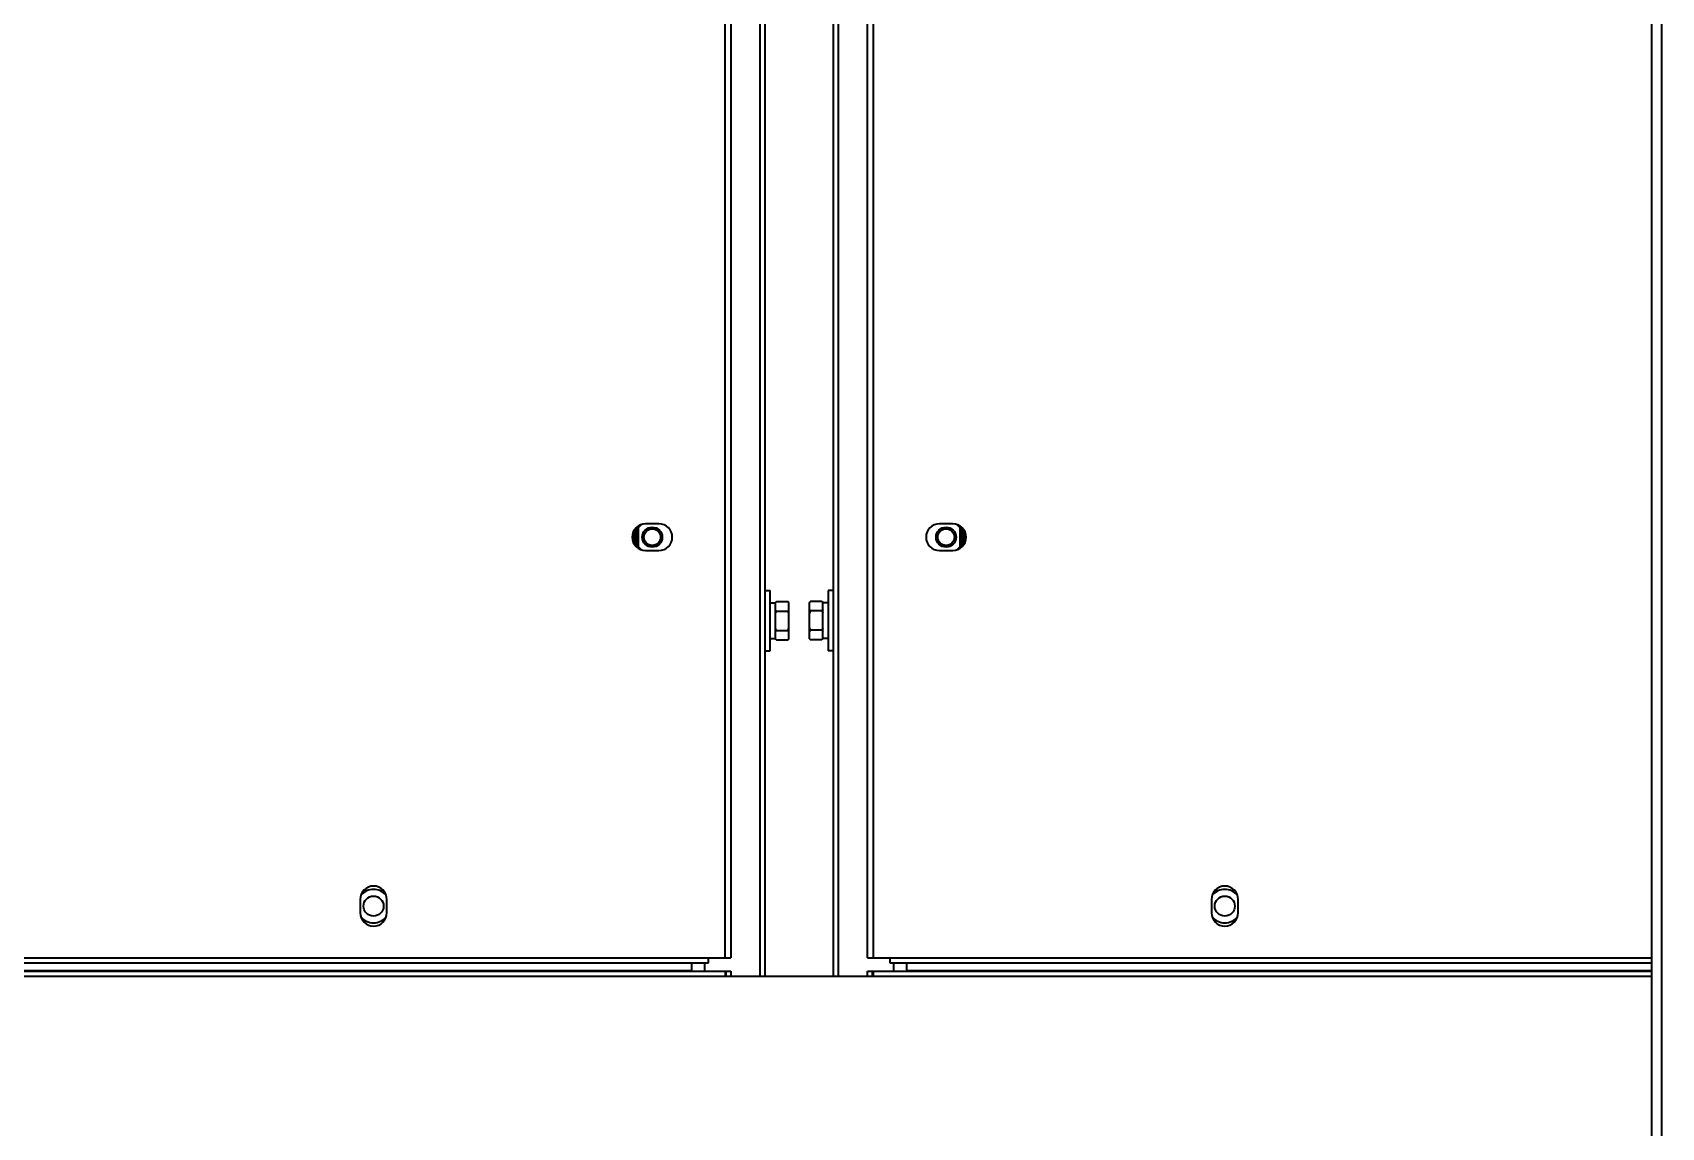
# Model space of a CAD drawing. Header units: millimetres. Extents: x 32496 to 166256, y 3504 to 23939.
# Drawn here: x 49594.7 to 50082.6, y 11218.8 to 11546.7 of the extents above; entities that cross this region are included whole.
import ezdxf

# ---------------------------------------------------------------- set-up
doc = ezdxf.new("R2010")
doc.units = ezdxf.units.MM
doc.layers.get('0').update_dxf_attribs({"lineweight": 35})

msp = doc.modelspace()

# ---------------------------------------------------------------- linework, layer by layer
at = {"linetype": 'Continuous'}
for p, q in [((50079.64, 13391.575), (50079.64, 10882.575)), ((50082.64, 13391.575), (50082.64, 10882.575)), ((49802.14, 11269.575), (49802.14, 12052.575)), ((49803.84, 12052.575), (49803.84, 11269.575)), ((49844.84, 11269.575), (49844.84, 12052.575)), ((49846.54, 12052.575), (49846.54, 11269.575)), ((49812.64, 11264.075), (49812.64, 11978.075)), ((49836.04, 11978.075), (49836.04, 11264.075)), ((49814.04, 11617.93), (49814.04, 11373.194)), ((49834.64, 11373.206), (49834.64, 11617.944)), ((49775.56, 11398.312), (49775.641, 11398.288)), ((49776.141, 11398.288), (49775.641, 11398.288)), ((49775.641, 11392.863), (49775.641, 11398.288)), ((49775.721, 11398.559), (49775.69, 11398.568)), ((49775.721, 11398.559), (49776.141, 11398.288)), ((49776.141, 11398.288), (49776.141, 11392.863)), ((49782.34, 11399.575), (49778.34, 11399.575)), ((49870.34, 11399.575), (49866.34, 11399.575)), ((49872.538, 11398.288), (49872.958, 11398.559)), ((49873.038, 11398.288), (49872.538, 11398.288)), ((49872.538, 11392.863), (49872.538, 11398.288)), ((49872.99, 11398.568), (49872.958, 11398.559)), ((49873.038, 11398.288), (49873.12, 11398.312)), ((49873.038, 11398.288), (49873.038, 11392.863)), ((49774.59, 11396.938), (49774.59, 11394.213)), ((49774.717, 11396.356), (49774.616, 11396.467)), ((49774.616, 11394.684), (49774.717, 11394.795)), ((49774.755, 11395.575), (49774.755, 11395.582)), ((49775.562, 11397.836), (49775.562, 11393.315)), ((49873.117, 11393.315), (49873.117, 11397.836)), ((49873.925, 11395.575), (49873.925, 11395.569)), ((49874.063, 11396.467), (49873.963, 11396.356)), ((49873.963, 11394.795), (49874.063, 11394.684)), ((49874.09, 11394.213), (49874.09, 11396.938)), ((49775.641, 11392.863), (49775.56, 11392.839)), ((49775.641, 11392.863), (49776.141, 11392.863)), ((49775.689, 11392.583), (49775.721, 11392.592)), ((49776.141, 11392.863), (49775.721, 11392.592)), ((49778.34, 11391.575), (49782.34, 11391.575)), ((49866.34, 11391.575), (49870.34, 11391.575)), ((49872.538, 11392.863), (49873.038, 11392.863)), ((49872.958, 11392.592), (49872.538, 11392.863)), ((49872.958, 11392.592), (49872.99, 11392.583)), ((49873.12, 11392.839), (49873.038, 11392.863)), ((49814.04, 11379.575), (49815.64, 11379.575)), ((49815.64, 11361.575), (49815.64, 11379.575)), ((49834.64, 11379.575), (49833.04, 11379.575)), ((49833.04, 11379.575), (49833.04, 11361.575)), ((49815.64, 11375.925), (49817.24, 11375.925)), ((49817.24, 11376.049), (49817.511, 11376.32)), ((49817.24, 11365.102), (49817.24, 11376.049)), ((49817.54, 11376.349), (49820.94, 11376.349)), ((49821.24, 11376.049), (49820.969, 11376.32)), ((49821.24, 11365.102), (49821.24, 11376.049)), ((49827.44, 11376.049), (49827.74, 11376.349)), ((49827.44, 11365.102), (49827.44, 11376.049)), ((49831.14, 11376.349), (49827.74, 11376.349)), ((49831.44, 11376.049), (49831.14, 11376.349)), ((49831.44, 11365.102), (49831.44, 11376.049)), ((49833.04, 11375.925), (49831.44, 11375.925)), ((49814.04, 11373.194), (49814.04, 11367.93)), ((49817.54, 11373.418), (49820.94, 11373.418)), ((49831.14, 11373.462), (49827.74, 11373.462)), ((49834.64, 11367.944), (49834.64, 11373.206)), ((49814.04, 11367.93), (49814.04, 11264.075)), ((49815.64, 11365.225), (49817.24, 11365.225)), ((49817.24, 11365.102), (49817.511, 11364.831)), ((49817.54, 11364.802), (49817.511, 11364.831)), ((49817.54, 11367.644), (49820.94, 11367.644)), ((49817.54, 11364.802), (49820.94, 11364.802)), ((49820.94, 11364.802), (49820.969, 11364.831)), ((49821.24, 11365.102), (49820.969, 11364.831)), ((49827.44, 11365.102), (49827.74, 11364.802)), ((49831.14, 11367.689), (49827.74, 11367.689)), ((49831.14, 11364.802), (49827.74, 11364.802)), ((49831.44, 11365.102), (49831.14, 11364.802)), ((49833.04, 11365.225), (49831.44, 11365.225)), ((49834.64, 11264.075), (49834.64, 11367.944)), ((49814.04, 11361.575), (49815.64, 11361.575)), ((49834.64, 11361.575), (49833.04, 11361.575)), ((49692.84, 11287.075), (49692.84, 11283.075)), ((49700.84, 11283.075), (49700.84, 11287.075)), ((49947.84, 11287.075), (49947.84, 11283.075)), ((49955.84, 11283.075), (49955.84, 11287.075)), ((49361.205, 11269.575), (49797.14, 11269.575)), ((49362.071, 11268.075), (49797.14, 11268.075)), ((49792.14, 11265.575), (49792.14, 11268.075)), ((49796.04, 11265.575), (49796.04, 11268.075)), ((49797.14, 11269.575), (49803.84, 11269.575)), ((49797.14, 11268.075), (49797.14, 11269.575)), ((49844.84, 11269.575), (49851.54, 11269.575)), ((49851.54, 11269.575), (50079.64, 11269.575)), ((49851.54, 11269.575), (49851.54, 11268.075)), ((49851.54, 11268.075), (50079.64, 11268.075)), ((49852.64, 11268.075), (49852.64, 11265.575)), ((49856.54, 11268.075), (49856.54, 11265.575)), ((49363.399, 11265.775), (49792.14, 11265.775)), ((49363.515, 11265.575), (49803.84, 11265.575)), ((49364.381, 11264.075), (50079.64, 11264.075)), ((49802.14, 11265.575), (49802.14, 11264.175)), ((49802.44, 11264.075), (49802.44, 11265.575)), ((49803.84, 11265.575), (49803.84, 11264.075)), ((49844.84, 11265.575), (50079.64, 11265.575)), ((49844.84, 11264.075), (49844.84, 11265.575)), ((49846.24, 11265.575), (49846.24, 11264.075)), ((49846.54, 11265.575), (49846.54, 11264.175)), ((49856.54, 11265.775), (50079.64, 11265.775))]:
    msp.add_line(p, q, dxfattribs=at)
for points in [[(49774.717, 11396.356), (49774.683, 11396.393), (49774.65, 11396.43), (49774.616, 11396.467)], [(49774.616, 11394.684), (49774.65, 11394.721), (49774.683, 11394.758), (49774.717, 11394.795)], [(49874.063, 11396.467), (49874.03, 11396.43), (49873.996, 11396.393), (49873.963, 11396.356)], [(49873.963, 11394.795), (49873.996, 11394.758), (49874.03, 11394.721), (49874.063, 11394.684)]]:
    msp.add_lwpolyline(points, dxfattribs=at)
for centre, radius in [((49780.34, 11395.575), 3), ((49868.34, 11395.575), 3), ((49780.34, 11395.575), 2.5), ((49868.34, 11395.575), 2.5), ((49696.84, 11285.075), 3), ((49951.84, 11285.075), 3)]:
    msp.add_circle(centre, radius, dxfattribs=at)
for centre, radius, start, end in [((49778.34, 11395.575), 4, 90, 270), ((49780.34, 11395.575), 5.585, 149.24232, 179.93768), ((49776.069, 11398.32), 0.509, 163.91946, 180.8578), ((49780.34, 11395.575), 5.499, 145.89281, 147.13569), ((49780.34, 11395.575), 4.999, 130.34481, 147.13569), ((49782.34, 11395.575), 4, 270, 90), ((49866.34, 11395.575), 4, 90, 270), ((49870.34, 11395.575), 4, 270, 90), ((49868.34, 11395.575), 4.999, 32.86431, 49.65844), ((49868.34, 11395.575), 5.499, 32.86431, 34.09945), ((49868.34, 11395.575), 5.585, 0, 30.76123), ((49780.34, 11395.575), 5.661, 177.86504, 182.13496), ((49780.34, 11395.575), 5.585, 180, 210.76123), ((49780.34, 11395.575), 5.285, 154.67939, 205.32061), ((49868.34, 11395.575), 5.285, 334.67939, 25.32061), ((49868.34, 11395.575), 5.585, 329.24232, 359.93768), ((49868.34, 11395.575), 5.661, 357.86504, 2.13496), ((49780.34, 11395.575), 5.499, 212.86431, 214.09945), ((49780.34, 11395.575), 4.999, 212.86431, 229.65844), ((49868.34, 11395.575), 4.999, 310.34481, 327.13569), ((49868.34, 11395.575), 5.499, 325.89281, 327.13569), ((49872.611, 11392.831), 0.509, 343.91946, 0.8578), ((49820.055, 11373.758), 3.607, 140.8641, 141.28972), ((49821.376, 11372.57), 5.384, 135.43477, 135.87545), ((49817.102, 11372.569), 5.386, 44.12457, 44.56524), ((49818.426, 11373.759), 3.606, 38.71028, 39.13391), ((49828.681, 11373.774), 3.556, 39.13644, 39.50078), ((49830.197, 11367.376), 3.555, 219.13645, 219.50132), ((49696.84, 11287.075), 4, 0, 180), ((49951.84, 11287.075), 4, 0, 180), ((49696.84, 11285.075), 5, 40.41921, 139.58924), ((49951.84, 11285.075), 5, 40.41921, 139.58924), ((49696.84, 11283.075), 4, 180, 0), ((49696.84, 11285.075), 5, 220.41921, 319.58924), ((49951.84, 11283.075), 4, 180, 0), ((49951.84, 11285.075), 5, 220.41921, 319.58924)]:
    msp.add_arc(centre, radius, start, end, dxfattribs=at)
for points, knots in [([(49775.562, 11397.836), (49775.562, 11397.877), (49775.562, 11398.035), (49775.561, 11398.194), (49775.56, 11398.312)], [0, 0, 0, 0, 0.2575485, 1, 1, 1, 1]), ([(49775.641, 11398.288), (49775.641, 11398.336), (49775.655, 11398.431), (49775.695, 11398.519), (49775.721, 11398.559)], [0, 0, 0, 0, 0.5, 1, 1, 1, 1]), ([(49873.038, 11398.288), (49873.038, 11398.336), (49873.025, 11398.431), (49872.984, 11398.519), (49872.958, 11398.559)], [0, 0, 0, 0, 0.5, 1, 1, 1, 1]), ([(49873.1, 11398.461), (49873.103, 11398.449), (49873.115, 11398.4), (49873.12, 11398.35), (49873.12, 11398.312)], [0, 0, 0, 0, 0.2449643, 1, 1, 1, 1]), ([(49873.12, 11398.312), (49873.119, 11398.274), (49873.118, 11398.116), (49873.117, 11397.957), (49873.117, 11397.836)], [0, 0, 0, 0, 0.2366786, 1, 1, 1, 1]), ([(49774.717, 11396.356), (49774.711, 11396.317), (49774.683, 11396.237), (49774.625, 11396.175), (49774.59, 11396.151)], [0, 0, 0, 0, 0.4840345, 1, 1, 1, 1]), ([(49774.717, 11394.795), (49774.711, 11394.835), (49774.683, 11394.914), (49774.625, 11394.976), (49774.59, 11395)], [0, 0, 0, 0, 0.4870421, 1, 1, 1, 1]), ([(49774.682, 11395.786), (49774.684, 11395.824), (49774.687, 11395.897), (49774.693, 11396.003), (49774.7, 11396.1), (49774.707, 11396.184), (49774.712, 11396.245), (49774.715, 11396.285), (49774.717, 11396.309), (49774.718, 11396.328), (49774.718, 11396.342), (49774.718, 11396.35), (49774.718, 11396.355), (49774.717, 11396.356)], [0, 0, 0, 0, 0.1964865, 0.3846809, 0.5567494, 0.706456, 0.8286292, 0.8782322, 0.9196984, 0.9527628, 0.9771907, 0.9928965, 1, 1, 1, 1]), ([(49774.717, 11394.795), (49774.718, 11394.796), (49774.718, 11394.801), (49774.718, 11394.809), (49774.718, 11394.823), (49774.717, 11394.842), (49774.715, 11394.866), (49774.712, 11394.906), (49774.707, 11394.967), (49774.7, 11395.051), (49774.693, 11395.148), (49774.687, 11395.254), (49774.684, 11395.327), (49774.682, 11395.365)], [0, 0, 0, 0, 0.0070922, 0.0227762, 0.0472013, 0.0802905, 0.1217895, 0.1714132, 0.2935698, 0.4432488, 0.6153365, 0.8035356, 1, 1, 1, 1]), ([(49873.963, 11396.356), (49873.962, 11396.355), (49873.962, 11396.35), (49873.961, 11396.342), (49873.962, 11396.328), (49873.963, 11396.309), (49873.965, 11396.285), (49873.968, 11396.245), (49873.973, 11396.184), (49873.98, 11396.1), (49873.986, 11396.003), (49873.993, 11395.897), (49873.996, 11395.824), (49873.997, 11395.786)], [0, 0, 0, 0, 0.0070922, 0.0227762, 0.0472013, 0.0802905, 0.1217895, 0.1714132, 0.2935698, 0.4432488, 0.6153365, 0.8035356, 1, 1, 1, 1]), ([(49873.997, 11395.365), (49873.996, 11395.327), (49873.993, 11395.254), (49873.986, 11395.148), (49873.98, 11395.051), (49873.973, 11394.967), (49873.968, 11394.906), (49873.965, 11394.866), (49873.963, 11394.842), (49873.962, 11394.823), (49873.961, 11394.809), (49873.962, 11394.801), (49873.962, 11394.796), (49873.963, 11394.795)], [0, 0, 0, 0, 0.1964865, 0.3846809, 0.5567494, 0.706456, 0.8286292, 0.8782322, 0.9196984, 0.9527628, 0.9771907, 0.9928965, 1, 1, 1, 1]), ([(49873.963, 11396.356), (49873.968, 11396.316), (49873.996, 11396.237), (49874.055, 11396.175), (49874.089, 11396.151)], [0, 0, 0, 0, 0.4870421, 1, 1, 1, 1]), ([(49873.963, 11394.795), (49873.968, 11394.834), (49873.996, 11394.914), (49874.054, 11394.976), (49874.089, 11395)], [0, 0, 0, 0, 0.4840345, 1, 1, 1, 1]), ([(49775.58, 11392.69), (49775.576, 11392.702), (49775.564, 11392.751), (49775.559, 11392.801), (49775.56, 11392.839)], [0, 0, 0, 0, 0.2449643, 1, 1, 1, 1]), ([(49775.56, 11392.839), (49775.56, 11392.877), (49775.562, 11393.035), (49775.562, 11393.194), (49775.562, 11393.315)], [0, 0, 0, 0, 0.2366786, 1, 1, 1, 1]), ([(49775.641, 11392.863), (49775.641, 11392.815), (49775.655, 11392.72), (49775.695, 11392.632), (49775.721, 11392.592)], [0, 0, 0, 0, 0.5, 1, 1, 1, 1]), ([(49873.038, 11392.863), (49873.038, 11392.815), (49873.025, 11392.72), (49872.984, 11392.632), (49872.958, 11392.592)], [0, 0, 0, 0, 0.5, 1, 1, 1, 1]), ([(49873.117, 11393.315), (49873.117, 11393.274), (49873.117, 11393.116), (49873.118, 11392.957), (49873.12, 11392.839)], [0, 0, 0, 0, 0.2575485, 1, 1, 1, 1]), ([(49817.257, 11376.035), (49817.276, 11376.059), (49817.358, 11376.156), (49817.444, 11376.25), (49817.511, 11376.319)], [0, 0, 0, 0, 0.2454974, 1, 1, 1, 1]), ([(49821.223, 11376.035), (49821.203, 11376.059), (49821.122, 11376.156), (49821.036, 11376.25), (49820.969, 11376.319)], [0, 0, 0, 0, 0.2454956, 1, 1, 1, 1]), ([(49827.74, 11376.349), (49827.713, 11376.322), (49827.609, 11376.216), (49827.51, 11376.105), (49827.44, 11376.019)], [0, 0, 0, 0, 0.2553532, 1, 1, 1, 1]), ([(49831.14, 11376.349), (49831.165, 11376.324), (49831.264, 11376.223), (49831.359, 11376.118), (49831.425, 11376.037)], [0, 0, 0, 0, 0.2550408, 1, 1, 1, 1]), ([(49817.54, 11373.418), (49817.513, 11373.445), (49817.409, 11373.553), (49817.31, 11373.666), (49817.24, 11373.753)], [0, 0, 0, 0, 0.2552107, 1, 1, 1, 1]), ([(49820.94, 11373.418), (49820.967, 11373.445), (49821.071, 11373.553), (49821.17, 11373.666), (49821.24, 11373.753)], [0, 0, 0, 0, 0.2552115, 1, 1, 1, 1]), ([(49827.44, 11373.792), (49827.463, 11373.764), (49827.558, 11373.65), (49827.66, 11373.542), (49827.74, 11373.462)], [0, 0, 0, 0, 0.2445585, 1, 1, 1, 1]), ([(49831.44, 11373.792), (49831.417, 11373.764), (49831.321, 11373.65), (49831.219, 11373.542), (49831.14, 11373.462)], [0, 0, 0, 0, 0.2445585, 1, 1, 1, 1]), ([(49817.24, 11367.32), (49817.263, 11367.347), (49817.358, 11367.46), (49817.46, 11367.566), (49817.54, 11367.644)], [0, 0, 0, 0, 0.2444076, 1, 1, 1, 1]), ([(49817.511, 11364.831), (49817.486, 11364.855), (49817.393, 11364.951), (49817.303, 11365.05), (49817.24, 11365.127)], [0, 0, 0, 0, 0.2550615, 1, 1, 1, 1]), ([(49821.24, 11367.32), (49821.217, 11367.347), (49821.121, 11367.46), (49821.019, 11367.566), (49820.94, 11367.644)], [0, 0, 0, 0, 0.2444076, 1, 1, 1, 1]), ([(49820.969, 11364.831), (49820.993, 11364.855), (49821.087, 11364.951), (49821.176, 11365.05), (49821.24, 11365.127)], [0, 0, 0, 0, 0.2550625, 1, 1, 1, 1]), ([(49827.74, 11367.689), (49827.713, 11367.662), (49827.609, 11367.556), (49827.51, 11367.445), (49827.44, 11367.359)], [0, 0, 0, 0, 0.2553532, 1, 1, 1, 1]), ([(49827.454, 11365.114), (49827.476, 11365.088), (49827.567, 11364.98), (49827.664, 11364.877), (49827.74, 11364.802)], [0, 0, 0, 0, 0.2448781, 1, 1, 1, 1]), ([(49831.14, 11367.689), (49831.167, 11367.662), (49831.271, 11367.556), (49831.37, 11367.445), (49831.44, 11367.359)], [0, 0, 0, 0, 0.2553524, 1, 1, 1, 1]), ([(49831.44, 11365.132), (49831.417, 11365.104), (49831.321, 11364.99), (49831.219, 11364.881), (49831.14, 11364.802)], [0, 0, 0, 0, 0.2445585, 1, 1, 1, 1])]:
    msp.add_open_spline(points, degree=3, knots=knots, dxfattribs=at)
for points in [[(49817.24, 11372.758), (49817.331, 11372.982), (49817.432, 11373.202), (49817.54, 11373.418)], [(49821.24, 11372.758), (49821.149, 11372.982), (49821.048, 11373.202), (49820.94, 11373.418)], [(49827.74, 11373.462), (49827.632, 11373.246), (49827.531, 11373.026), (49827.44, 11372.802)], [(49831.14, 11373.462), (49831.248, 11373.246), (49831.349, 11373.026), (49831.44, 11372.802)], [(49817.54, 11367.644), (49817.432, 11367.861), (49817.331, 11368.08), (49817.24, 11368.304)], [(49820.94, 11367.644), (49821.048, 11367.861), (49821.149, 11368.08), (49821.24, 11368.304)], [(49827.44, 11368.349), (49827.531, 11368.125), (49827.632, 11367.905), (49827.74, 11367.689)], [(49831.44, 11368.349), (49831.349, 11368.125), (49831.248, 11367.905), (49831.14, 11367.689)]]:
    msp.add_open_spline(points, degree=3, dxfattribs=at)

doc.saveas('drawing.dxf')
